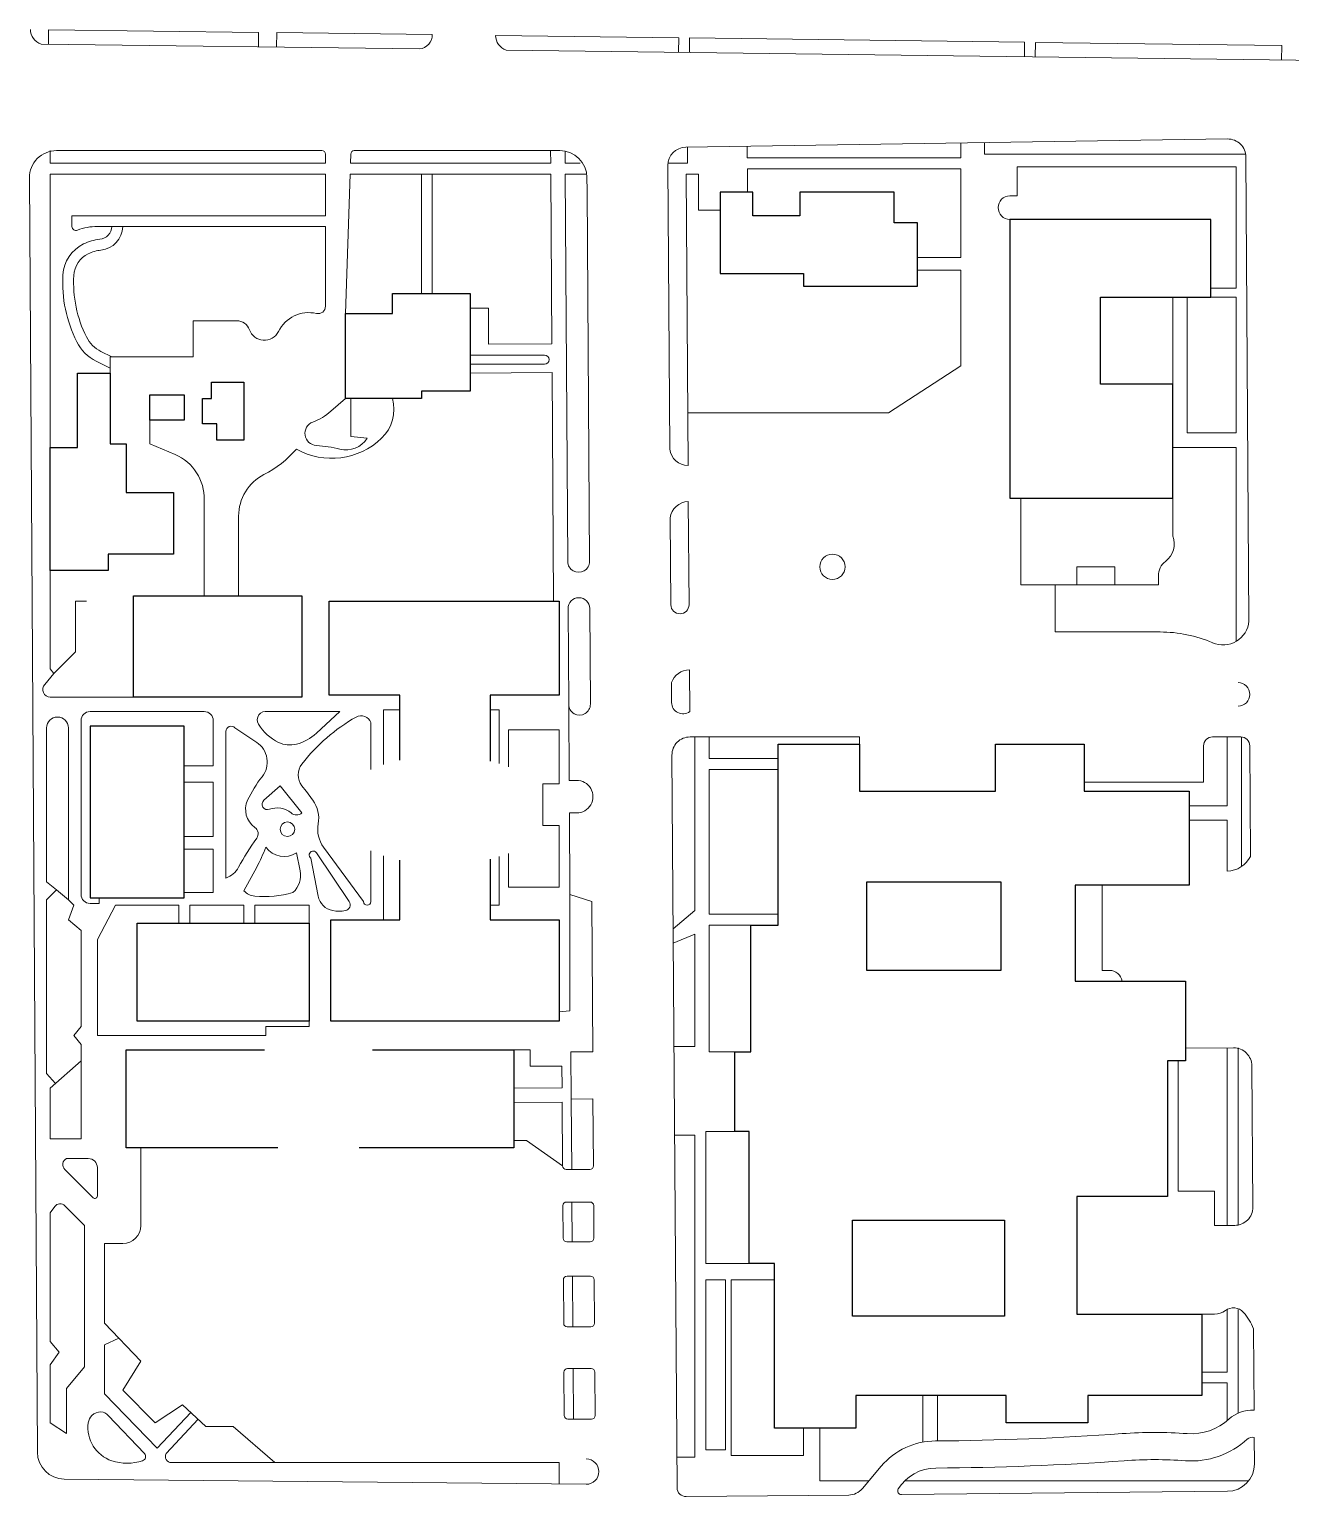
# Model space of a CAD drawing. Header units: feet. Extents: x 2817291 to 2825191, y 230718 to 237492.
# Drawn here: x 2818137 to 2818837, y 236088 to 236903 of the extents above; entities that cross this region are included whole.
import ezdxf

# ---------------------------------------------------------------- set-up
doc = ezdxf.new("R2010")
doc.units = ezdxf.units.FT
doc.layers.add('63', color=7, linetype='Continuous', lineweight=13)

msp = doc.modelspace()

# ---------------------------------------------------------------- linework, layer by layer
at = {"layer": '63'}
for p, q in [((2818147.548, 236894.684), (2818147.651, 236902.723)), ((2818264.227, 236901.224), (2818147.651, 236902.723)), ((2818264.124, 236893.185), (2818264.227, 236901.224)), ((2818274.172, 236893.056), (2818274.275, 236901.095)), ((2818360.615, 236899.985), (2818274.275, 236901.095)), ((2818497.378, 236898.227), (2818395.785, 236899.533)), ((2818497.275, 236890.188), (2818497.378, 236898.227)), ((2818503.304, 236890.11), (2818503.407, 236898.15)), ((2818689.356, 236895.759), (2818503.407, 236898.15)), ((2818689.253, 236887.72), (2818689.356, 236895.759)), ((2818695.282, 236887.642), (2818695.385, 236895.682)), ((2818832.084, 236893.924), (2818695.385, 236895.682)), ((2818353.581, 236892.035), (2818143.529, 236894.735)), ((2818875.06, 236885.331), (2818401.6, 236891.418)), ((2818831.98, 236885.885), (2818832.084, 236893.924)), ((2818501.263, 236837.487), (2818802.022, 236842.027)), ((2818654.079, 236831.564), (2818653.955, 236839.792)), ((2818667.123, 236839.991), (2818667.123, 236833.574)), ((2818148.556, 236828.549), (2818148.556, 236835.584)), ((2818299.308, 236835.584), (2818152.028, 236835.584)), ((2818301.318, 236828.549), (2818301.318, 236833.574)), ((2818315.323, 236833.641), (2818315.154, 236828.549)), ((2818431.397, 236835.584), (2818317.332, 236835.584)), ((2818426.32, 236828.549), (2818426.274, 236835.584)), ((2818434.36, 236828.549), (2818434.316, 236835.299)), ((2818502.321, 236828.549), (2818502.186, 236837.501)), ((2818535.466, 236838.003), (2818535.466, 236831.564)), ((2818535.466, 236831.564), (2818654.079, 236831.564)), ((2818667.123, 236833.574), (2818812.096, 236833.574)), ((2818812.224, 236832.043), (2818813.904, 236574.28)), ((2818148.556, 236828.549), (2818301.318, 236828.549)), ((2818148.556, 236670.761), (2818148.556, 236822.519)), ((2818148.556, 236822.519), (2818301.318, 236822.519)), ((2818301.318, 236822.519), (2818301.318, 236799.403)), ((2818312.373, 236745.133), (2818314.953, 236822.519)), ((2818314.953, 236822.519), (2818426.359, 236822.519)), ((2818315.154, 236828.549), (2818426.32, 236828.549)), ((2818354.584, 236756.188), (2818354.584, 236822.519)), ((2818360.614, 236756.188), (2818360.614, 236822.519)), ((2818426.974, 236728.277), (2818426.359, 236822.519)), ((2818434.36, 236828.549), (2818442.634, 236828.549)), ((2818434.4, 236822.519), (2818446.338, 236822.519)), ((2818435.802, 236607.365), (2818434.4, 236822.519)), ((2818491.357, 236828.549), (2818502.321, 236828.549)), ((2818492.456, 236669.758), (2818491.365, 236827.369)), ((2818508.352, 236822.519), (2818501.449, 236822.471)), ((2818501.449, 236822.471), (2818502.569, 236660.706)), ((2818508.352, 236802.418), (2818508.352, 236822.519)), ((2818535.487, 236825.534), (2818535.487, 236812.469)), ((2818654.079, 236825.534), (2818535.487, 236825.534)), ((2818654.079, 236776.288), (2818654.079, 236825.534)), ((2818685.234, 236826.539), (2818806.842, 236826.539)), ((2818685.234, 236810.459), (2818685.234, 236826.539)), ((2818806.842, 236826.539), (2818806.842, 236759.203)), ((2818136.953, 236820.413), (2818141.427, 236112.734)), ((2818446.519, 236813.477), (2818446.472, 236820.607)), ((2818447.862, 236607.444), (2818446.519, 236813.477)), ((2818681.214, 236810.459), (2818685.234, 236810.459)), ((2818160.616, 236799.403), (2818160.616, 236793.373)), ((2818301.318, 236799.403), (2818160.616, 236799.403)), ((2818520.412, 236802.418), (2818508.352, 236802.418)), ((2818174.686, 236793.373), (2818301.318, 236793.373)), ((2818301.318, 236793.373), (2818301.318, 236749.153)), ((2818629.959, 236776.288), (2818654.079, 236776.288)), ((2818654.079, 236769.253), (2818629.959, 236769.253)), ((2818654.079, 236715.987), (2818654.079, 236769.253)), ((2818806.842, 236759.203), (2818792.771, 236759.203)), ((2818771.666, 236705.937), (2818771.666, 236754.178)), ((2818779.706, 236678.801), (2818779.706, 236754.178)), ((2818792.771, 236754.178), (2818806.842, 236754.178)), ((2818806.842, 236754.178), (2818806.842, 236678.801)), ((2818227.952, 236741.113), (2818227.952, 236721.012)), ((2818252.072, 236741.113), (2818227.952, 236741.113)), ((2818381.719, 236748.148), (2818391.77, 236748.148)), ((2818391.77, 236748.148), (2818391.77, 236728.047)), ((2818391.77, 236728.047), (2818426.974, 236728.277)), ((2818181.721, 236714.773), (2818173.999, 236718.634)), ((2818182.726, 236721.012), (2818176.696, 236724.027)), ((2818181.721, 236721.012), (2818181.721, 236711.967)), ((2818227.952, 236721.012), (2818181.721, 236721.012)), ((2818381.719, 236722.017), (2818422.925, 236722.017)), ((2818422.925, 236716.992), (2818381.719, 236716.992)), ((2818613.878, 236689.857), (2818654.079, 236715.987)), ((2818427.078, 236712.263), (2818381.719, 236711.967)), ((2818427.905, 236585.335), (2818427.078, 236712.263)), ((2818312.373, 236697.897), (2818304.333, 236690.862)), ((2818315.388, 236676.791), (2818315.388, 236697.897)), ((2818203.831, 236685.837), (2818203.831, 236672.771)), ((2818502.368, 236689.857), (2818613.878, 236689.857)), ((2818324.433, 236675.786), (2818315.388, 236676.791)), ((2818806.842, 236678.801), (2818779.706, 236678.801)), ((2818203.831, 236672.771), (2818217.902, 236666.741)), ((2818771.666, 236670.761), (2818806.842, 236670.761)), ((2818806.842, 236670.761), (2818806.842, 236563.033)), ((2818233.982, 236641.616), (2818233.982, 236588.35)), ((2818503.105, 236583.393), (2818502.709, 236640.62)), ((2818687.245, 236594.38), (2818687.245, 236642.621)), ((2818771.666, 236621.516), (2818771.666, 236642.621)), ((2818253.077, 236588.35), (2818253.077, 236632.571)), ((2818492.721, 236631.562), (2818493.055, 236583.323)), ((2818148.556, 236602.42), (2818148.556, 236547.814)), ((2818718.4, 236604.43), (2818739.505, 236604.43)), ((2818718.4, 236594.38), (2818718.4, 236604.43)), ((2818739.505, 236604.43), (2818739.505, 236594.38)), ((2818706.34, 236594.38), (2818687.245, 236594.38)), ((2818706.34, 236594.38), (2818763.626, 236594.38)), ((2818706.34, 236568.25), (2818706.34, 236594.38)), ((2818763.626, 236594.38), (2818763.626, 236599.405)), ((2818233.982, 236588.35), (2818253.077, 236588.35)), ((2818162.626, 236585.335), (2818168.656, 236585.335)), ((2818162.626, 236557.194), (2818162.626, 236585.335)), ((2818436.319, 236528.045), (2818435.973, 236581.216)), ((2818448.032, 236581.295), (2818448.379, 236528.123)), ((2818764.631, 236568.25), (2818706.34, 236568.25)), ((2818150.566, 236545.134), (2818162.626, 236557.194)), ((2818145.541, 236539.104), (2818150.566, 236545.134)), ((2818150.566, 236545.134), (2818148.556, 236547.814)), ((2818503.516, 236524.023), (2818503.356, 236547.144)), ((2818493.354, 236540.11), (2818493.431, 236529.062)), ((2818194.786, 236532.069), (2818148.556, 236532.069)), ((2818233.982, 236524.029), (2818170.666, 236524.029)), ((2818269.158, 236524.029), (2818309.358, 236524.029)), ((2818309.358, 236524.029), (2818296.293, 236511.969)), ((2818333.479, 236525.034), (2818342.524, 236525.034)), ((2818333.479, 236494.686), (2818333.479, 236525.034)), ((2818397.8, 236525.034), (2818392.775, 236525.034)), ((2818397.8, 236495.197), (2818397.8, 236525.034)), ((2818436.319, 236528.045), (2818436.595, 236485.803)), ((2818146.546, 236514.984), (2818146.546, 236429.557)), ((2818158.606, 236419.507), (2818158.606, 236514.984)), ((2818165.641, 236519.004), (2818165.641, 236422.522)), ((2818239.007, 236493.878), (2818239.007, 236519.004)), ((2818246.042, 236431.567), (2818246.042, 236512.974)), ((2818251.067, 236514.984), (2818263.127, 236506.944)), ((2818326.444, 236517.999), (2818326.444, 236491.927)), ((2818402.825, 236513.979), (2818402.825, 236493.44)), ((2818430.965, 236513.979), (2818402.825, 236513.979)), ((2818430.965, 236483.828), (2818430.965, 236513.979)), ((2818597.798, 236509.959), (2818503.683, 236509.959)), ((2818506.342, 236413.477), (2818506.342, 236509.959)), ((2818514.382, 236497.898), (2818514.382, 236509.959)), ((2818597.798, 236505.939), (2818597.798, 236509.959)), ((2818788.751, 236504.934), (2818788.751, 236484.833)), ((2818809.331, 236509.959), (2818793.776, 236509.959)), ((2818801.816, 236509.959), (2818801.816, 236471.768)), ((2818809.857, 236509.959), (2818809.857, 236438.03)), ((2818814.756, 236443.627), (2818814.356, 236504.966)), ((2818493.633, 236499.839), (2818496.45, 236093.026)), ((2818552.572, 236497.898), (2818514.382, 236497.898)), ((2818222.927, 236493.878), (2818239.007, 236493.878)), ((2818552.572, 236491.868), (2818514.382, 236491.868)), ((2818514.382, 236411.467), (2818514.382, 236491.868)), ((2818222.927, 236484.833), (2818239.007, 236484.833)), ((2818239.007, 236484.833), (2818239.007, 236454.683)), ((2818276.193, 236482.823), (2818267.147, 236474.783)), ((2818288.253, 236467.748), (2818276.193, 236482.823)), ((2818421.92, 236483.828), (2818430.965, 236483.828)), ((2818421.92, 236460.713), (2818421.92, 236483.828)), ((2818436.595, 236485.803), (2818440.615, 236485.829)), ((2818788.751, 236484.833), (2818722.42, 236484.833)), ((2818780.711, 236471.768), (2818801.816, 236471.768)), ((2818440.732, 236467.746), (2818436.713, 236467.72)), ((2818436.713, 236467.72), (2818437.007, 236422.522)), ((2818780.711, 236463.728), (2818801.816, 236463.728)), ((2818801.816, 236463.728), (2818801.816, 236435.385)), ((2818430.965, 236460.713), (2818421.92, 236460.713)), ((2818430.965, 236426.542), (2818430.965, 236460.713)), ((2818239.007, 236454.683), (2818222.927, 236454.683)), ((2818222.927, 236447.648), (2818239.007, 236447.648)), ((2818239.007, 236447.648), (2818239.007, 236423.527)), ((2818322.423, 236418.502), (2818300.313, 236448.653)), ((2818285.238, 236445.638), (2818287.248, 236435.587)), ((2818293.278, 236442.622), (2818297.298, 236421.517)), ((2818314.383, 236418.502), (2818296.293, 236445.638)), ((2818326.444, 236446.766), (2818326.444, 236418.502)), ((2818333.479, 236408.452), (2818333.479, 236444.007)), ((2818397.8, 236416.492), (2818397.8, 236443.496)), ((2818402.825, 236445.253), (2818402.825, 236426.542)), ((2818256.092, 236424.532), (2818263.127, 236437.597)), ((2818146.546, 236429.557), (2818151.983, 236425.027)), ((2818151.983, 236425.027), (2818146.546, 236419.507)), ((2818151.983, 236425.027), (2818158.606, 236419.507)), ((2818239.007, 236423.527), (2818222.927, 236423.527)), ((2818402.825, 236426.542), (2818430.965, 236426.542)), ((2818732.47, 236427.547), (2818732.47, 236380.312)), ((2818146.546, 236419.507), (2818146.546, 236323.026)), ((2818161.621, 236416.492), (2818158.606, 236419.507)), ((2818158.606, 236408.452), (2818161.621, 236416.492)), ((2818170.666, 236417.497), (2818175.691, 236417.497)), ((2818174.686, 236397.397), (2818184.736, 236416.492)), ((2818175.691, 236417.497), (2818175.691, 236420.512)), ((2818184.736, 236416.492), (2818219.912, 236416.492)), ((2818219.912, 236416.492), (2818219.912, 236406.442)), ((2818225.942, 236416.492), (2818256.092, 236416.492)), ((2818225.942, 236406.442), (2818225.942, 236416.492)), ((2818256.092, 236416.492), (2818256.092, 236406.442)), ((2818262.122, 236416.492), (2818292.273, 236416.492)), ((2818262.122, 236406.442), (2818262.122, 236416.492)), ((2818292.273, 236416.492), (2818292.273, 236406.442)), ((2818392.775, 236416.492), (2818397.8, 236416.492)), ((2818437.007, 236357.863), (2818437.007, 236422.522)), ((2818437.007, 236422.522), (2818449.094, 236418.489)), ((2818449.094, 236418.489), (2818449.637, 236335.09)), ((2818165.641, 236402.422), (2818158.606, 236408.452)), ((2818494.301, 236403.434), (2818506.342, 236413.477)), ((2818552.572, 236411.467), (2818514.382, 236411.467)), ((2818165.641, 236349.156), (2818165.641, 236402.422)), ((2818494.356, 236395.387), (2818506.342, 236400.412)), ((2818506.342, 236338.097), (2818506.342, 236400.412)), ((2818537.497, 236405.437), (2818514.382, 236405.437)), ((2818514.382, 236335.086), (2818514.382, 236405.437)), ((2818174.686, 236344.131), (2818174.686, 236397.397)), ((2818732.47, 236380.312), (2818736.49, 236380.312)), ((2818430.965, 236357.196), (2818437.007, 236357.863)), ((2818292.273, 236352.171), (2818292.273, 236349.156)), ((2818161.621, 236344.131), (2818165.641, 236349.156)), ((2818165.641, 236339.106), (2818161.621, 236344.131)), ((2818268.153, 236344.131), (2818174.686, 236344.131)), ((2818268.153, 236349.156), (2818268.153, 236344.131)), ((2818292.273, 236349.156), (2818268.153, 236349.156)), ((2818165.641, 236330.061), (2818165.641, 236339.106)), ((2818405.84, 236336.091), (2818414.885, 236336.091)), ((2818414.885, 236336.091), (2818414.885, 236327.046)), ((2818449.637, 236335.09), (2818437.578, 236335.011)), ((2818437.578, 236335.011), (2818437.748, 236308.869)), ((2818494.753, 236338.097), (2818506.342, 236338.097)), ((2818528.452, 236335.086), (2818514.382, 236335.086)), ((2818805.399, 236337.27), (2818778.701, 236337.096)), ((2818801.816, 236337.246), (2818801.816, 236238.65)), ((2818807.846, 236337.286), (2818807.846, 236238.853)), ((2818148.556, 236314.985), (2818165.641, 236330.061)), ((2818165.641, 236330.061), (2818165.641, 236286.845)), ((2818414.885, 236327.046), (2818432.604, 236327.161)), ((2818432.682, 236315.16), (2818432.604, 236327.161)), ((2818774.681, 236330.061), (2818774.681, 236257.699)), ((2818816.026, 236248.793), (2818815.514, 236327.285)), ((2818146.546, 236323.026), (2818151.414, 236317.508)), ((2818148.556, 236286.845), (2818148.556, 236314.985)), ((2818405.84, 236314.985), (2818432.682, 236315.16)), ((2818437.748, 236308.869), (2818449.808, 236308.947)), ((2818438.003, 236269.76), (2818437.748, 236308.869)), ((2818449.808, 236308.947), (2818450.05, 236271.783)), ((2818405.892, 236306.945), (2818432.734, 236307.12)), ((2818432.734, 236307.12), (2818432.965, 236271.757)), ((2818165.641, 236286.845), (2818148.556, 236286.845)), ((2818412.875, 236285.84), (2818405.84, 236285.84)), ((2818432.965, 236271.757), (2818412.875, 236285.84)), ((2818506.342, 236288.855), (2818495.095, 236288.777)), ((2818506.342, 236109.962), (2818506.342, 236288.855)), ((2818512.372, 236290.865), (2818512.372, 236217.499)), ((2818528.452, 236290.865), (2818512.372, 236290.865)), ((2818198.806, 236238.604), (2818198.806, 236281.82)), ((2818156.596, 236269.76), (2818172.323, 236254.032)), ((2818169.661, 236275.79), (2818157.601, 236275.79)), ((2818174.686, 236255.01), (2818174.686, 236270.765)), ((2818448.04, 236269.76), (2818434.975, 236269.76)), ((2818448.184, 236251.67), (2818435.119, 236251.67)), ((2818438.265, 236229.561), (2818438.121, 236251.67)), ((2818774.681, 236257.699), (2818794.781, 236257.699)), ((2818794.781, 236257.699), (2818794.781, 236238.604)), ((2818151.073, 236249.164), (2818148.556, 236245.639)), ((2818148.556, 236245.639), (2818148.556, 236174.283)), ((2818167.651, 236238.604), (2818156.631, 236249.624)), ((2818433.109, 236249.647), (2818433.227, 236231.558)), ((2818450.312, 236231.584), (2818450.194, 236249.673)), ((2818167.651, 236160.213), (2818167.651, 236238.604)), ((2818794.781, 236238.604), (2818806.042, 236238.677)), ((2818178.706, 236228.554), (2818188.756, 236228.554)), ((2818178.706, 236184.333), (2818178.706, 236228.554)), ((2818435.237, 236229.561), (2818448.302, 236229.561)), ((2818512.372, 236217.499), (2818536.492, 236217.499)), ((2818433.378, 236208.444), (2818433.535, 236184.324)), ((2818448.453, 236210.467), (2818435.388, 236210.467)), ((2818438.573, 236182.327), (2818438.39, 236210.467)), ((2818450.62, 236184.35), (2818450.463, 236208.47)), ((2818512.372, 236208.454), (2818512.372, 236113.982)), ((2818523.427, 236208.454), (2818512.372, 236208.454)), ((2818523.427, 236113.982), (2818523.427, 236208.454)), ((2818526.442, 236208.454), (2818526.442, 236110.967)), ((2818550.562, 236208.454), (2818526.442, 236208.454)), ((2818794.781, 236189.358), (2818787.746, 236189.358)), ((2818801.816, 236192.004), (2818801.816, 236157.198)), ((2818807.846, 236192.004), (2818807.846, 236134.396)), ((2818198.806, 236163.228), (2818178.706, 236184.333)), ((2818435.545, 236182.327), (2818448.61, 236182.327)), ((2818816.761, 236136.105), (2818816.466, 236181.315)), ((2818148.556, 236174.283), (2818153.581, 236168.253)), ((2818178.706, 236172.273), (2818186.569, 236176.077)), ((2818178.706, 236145.138), (2818178.706, 236172.273)), ((2818153.581, 236168.253), (2818148.556, 236161.218)), ((2818188.756, 236147.148), (2818198.806, 236163.228)), ((2818148.556, 236161.218), (2818148.556, 236129.057)), ((2818157.601, 236148.153), (2818167.651, 236160.213)), ((2818433.712, 236157.185), (2818433.869, 236133.064)), ((2818448.787, 236159.208), (2818435.722, 236159.208)), ((2818438.907, 236131.067), (2818438.724, 236159.208)), ((2818450.954, 236133.09), (2818450.797, 236157.211)), ((2818787.746, 236157.198), (2818801.816, 236157.198)), ((2818157.601, 236123.027), (2818157.601, 236148.153)), ((2818206.846, 236129.057), (2818188.756, 236147.148)), ((2818787.746, 236151.168), (2818801.816, 236151.168)), ((2818801.816, 236151.168), (2818801.816, 236130.185)), ((2818207.852, 236114.987), (2818178.706, 236145.138)), ((2818221.922, 236139.107), (2818206.846, 236129.057)), ((2818234.987, 236127.047), (2818221.922, 236139.107)), ((2818632.974, 236118.346), (2818632.974, 236144.133)), ((2818641.014, 236119.012), (2818641.014, 236144.133)), ((2818180.716, 236133.077), (2818200.816, 236111.972)), ((2818226.597, 236134.792), (2818207.852, 236114.987)), ((2818212.877, 236111.972), (2818230.562, 236131.132)), ((2818435.879, 236131.067), (2818448.944, 236131.067)), ((2818148.556, 236129.057), (2818157.601, 236123.027)), ((2818250.062, 236127.047), (2818234.987, 236127.047)), ((2818273.178, 236106.947), (2818250.062, 236127.047)), ((2818566.643, 236110.967), (2818566.643, 236126.042)), ((2818575.688, 236126.042), (2818575.688, 236096.897)), ((2818512.372, 236113.982), (2818523.427, 236113.982)), ((2818816.956, 236106.179), (2818816.86, 236120.921)), ((2818273.178, 236106.947), (2818215.892, 236106.947)), ((2818430.957, 236106.947), (2818273.178, 236106.947)), ((2818430.957, 236095.036), (2818430.957, 236106.947)), ((2818496.333, 236109.962), (2818506.342, 236109.962)), ((2818526.442, 236110.967), (2818566.643, 236110.967)), ((2818599.322, 236092.485), (2818609.858, 236104.937)), ((2818156.352, 236097.755), (2818446.041, 236094.887)), ((2818575.688, 236096.897), (2818603.055, 236096.897)), ((2818622.946, 236096.897), (2818813.836, 236096.897)), ((2818501.525, 236088.036), (2818591.75, 236088.927)), ((2818620.974, 236089.216), (2818802.03, 236091.006))]:
    msp.add_line(p, q, dxfattribs=at)
at = {"layer": '63', "lineweight": 25}
for p, q in [((2818520.412, 236812.469), (2818520.412, 236767.243)), ((2818538.502, 236812.469), (2818520.412, 236812.469)), ((2818538.502, 236799.403), (2818538.502, 236812.469)), ((2818564.632, 236812.469), (2818564.632, 236799.403)), ((2818616.893, 236812.469), (2818564.632, 236812.469)), ((2818616.893, 236795.383), (2818616.893, 236812.469)), ((2818564.632, 236799.403), (2818538.502, 236799.403)), ((2818629.959, 236795.383), (2818616.893, 236795.383)), ((2818629.959, 236760.208), (2818629.959, 236795.383)), ((2818792.771, 236797.393), (2818681.214, 236797.393)), ((2818681.214, 236797.393), (2818681.214, 236642.621)), ((2818792.771, 236754.178), (2818792.771, 236797.393)), ((2818520.412, 236767.243), (2818566.643, 236767.243)), ((2818566.643, 236767.243), (2818566.643, 236760.208)), ((2818566.643, 236760.208), (2818629.959, 236760.208)), ((2818338.504, 236756.188), (2818381.719, 236756.188)), ((2818338.504, 236745.133), (2818338.504, 236756.188)), ((2818381.719, 236756.188), (2818381.719, 236701.917)), ((2818731.465, 236754.178), (2818792.771, 236754.178)), ((2818731.465, 236705.937), (2818731.465, 236754.178)), ((2818312.373, 236745.133), (2818338.504, 236745.133)), ((2818312.373, 236697.897), (2818312.373, 236745.133)), ((2818163.631, 236711.967), (2818181.721, 236711.967)), ((2818163.631, 236670.761), (2818163.631, 236711.967)), ((2818181.721, 236711.967), (2818181.721, 236672.771)), ((2818203.831, 236699.907), (2818222.927, 236699.907)), ((2818203.831, 236685.837), (2818203.831, 236699.907)), ((2818222.927, 236699.907), (2818222.927, 236685.837)), ((2818238.002, 236706.942), (2818256.092, 236706.942)), ((2818238.002, 236697.897), (2818238.002, 236706.942)), ((2818256.092, 236706.942), (2818256.092, 236674.781)), ((2818354.584, 236701.917), (2818354.584, 236697.897)), ((2818381.719, 236701.917), (2818354.584, 236701.917)), ((2818771.666, 236705.937), (2818731.465, 236705.937)), ((2818771.666, 236642.621), (2818771.666, 236705.937)), ((2818232.977, 236697.897), (2818238.002, 236697.897)), ((2818232.977, 236683.826), (2818232.977, 236697.897)), ((2818354.584, 236697.897), (2818312.373, 236697.897)), ((2818222.927, 236685.837), (2818203.831, 236685.837)), ((2818241.017, 236683.826), (2818232.977, 236683.826)), ((2818241.017, 236674.781), (2818241.017, 236683.826)), ((2818148.556, 236670.761), (2818163.631, 236670.761)), ((2818148.556, 236602.42), (2818148.556, 236670.761)), ((2818181.721, 236672.771), (2818190.766, 236672.771)), ((2818190.766, 236672.771), (2818190.766, 236645.636)), ((2818256.092, 236674.781), (2818241.017, 236674.781)), ((2818190.766, 236645.636), (2818216.897, 236645.636)), ((2818216.897, 236645.636), (2818216.897, 236611.465)), ((2818681.214, 236642.621), (2818771.666, 236642.621)), ((2818180.716, 236611.465), (2818180.716, 236602.42)), ((2818216.897, 236611.465), (2818180.716, 236611.465)), ((2818180.716, 236602.42), (2818148.556, 236602.42)), ((2818194.786, 236588.35), (2818288.253, 236588.35)), ((2818194.786, 236532.069), (2818194.786, 236588.35)), ((2818288.253, 236588.35), (2818288.253, 236532.069)), ((2818303.328, 236585.335), (2818430.965, 236585.335)), ((2818303.328, 236533.074), (2818303.328, 236585.335)), ((2818430.965, 236585.335), (2818430.965, 236533.074)), ((2818288.253, 236532.069), (2818194.786, 236532.069)), ((2818342.524, 236533.074), (2818303.328, 236533.074)), ((2818342.524, 236497.097), (2818342.524, 236533.074)), ((2818392.775, 236533.074), (2818392.775, 236496.566)), ((2818430.965, 236533.074), (2818392.775, 236533.074)), ((2818170.666, 236515.989), (2818170.666, 236420.512)), ((2818222.927, 236515.989), (2818170.666, 236515.989)), ((2818222.927, 236420.512), (2818222.927, 236515.989)), ((2818552.572, 236505.939), (2818597.798, 236505.939)), ((2818552.572, 236405.437), (2818552.572, 236505.939)), ((2818597.798, 236505.939), (2818597.798, 236479.808)), ((2818673.174, 236505.939), (2818722.42, 236505.939)), ((2818673.174, 236479.808), (2818673.174, 236505.939)), ((2818722.42, 236505.939), (2818722.42, 236479.808)), ((2818597.798, 236479.808), (2818673.174, 236479.808)), ((2818722.42, 236479.808), (2818780.711, 236479.808)), ((2818780.711, 236479.808), (2818780.711, 236427.547)), ((2818342.524, 236408.452), (2818342.524, 236441.597)), ((2818392.775, 236442.127), (2818392.775, 236408.452)), ((2818601.818, 236429.557), (2818676.189, 236429.557)), ((2818601.818, 236380.312), (2818601.818, 236429.557)), ((2818676.189, 236429.557), (2818676.189, 236380.312)), ((2818717.395, 236427.547), (2818717.395, 236374.281)), ((2818780.711, 236427.547), (2818717.395, 236427.547)), ((2818170.666, 236420.512), (2818222.927, 236420.512)), ((2818196.796, 236406.442), (2818292.273, 236406.442)), ((2818196.796, 236352.171), (2818196.796, 236406.442)), ((2818292.273, 236406.442), (2818292.273, 236352.171)), ((2818304.333, 236408.452), (2818342.524, 236408.452)), ((2818304.333, 236352.171), (2818304.333, 236408.452)), ((2818392.775, 236408.452), (2818430.965, 236408.452)), ((2818430.965, 236408.452), (2818430.965, 236352.171)), ((2818537.497, 236405.437), (2818552.572, 236405.437)), ((2818537.497, 236335.086), (2818537.497, 236405.437)), ((2818676.189, 236380.312), (2818601.818, 236380.312)), ((2818717.395, 236374.281), (2818778.701, 236374.281)), ((2818778.701, 236374.281), (2818778.701, 236330.061)), ((2818292.273, 236352.171), (2818196.796, 236352.171)), ((2818430.965, 236352.171), (2818304.333, 236352.171)), ((2818190.766, 236281.82), (2818190.766, 236336.091)), ((2818190.766, 236336.091), (2818267.385, 236336.091)), ((2818327.47, 236336.091), (2818405.84, 236336.091)), ((2818405.84, 236336.091), (2818405.84, 236281.82)), ((2818528.452, 236335.086), (2818537.497, 236335.086)), ((2818528.452, 236290.865), (2818528.452, 236335.086)), ((2818768.651, 236330.061), (2818768.651, 236254.684)), ((2818778.701, 236330.061), (2818768.651, 236330.061)), ((2818536.492, 236290.865), (2818528.452, 236290.865)), ((2818536.492, 236217.499), (2818536.492, 236290.865)), ((2818274.906, 236281.82), (2818190.766, 236281.82)), ((2818405.84, 236281.82), (2818319.95, 236281.82)), ((2818718.4, 236254.684), (2818718.4, 236189.358)), ((2818768.651, 236254.684), (2818718.4, 236254.684)), ((2818593.778, 236241.619), (2818678.199, 236241.619)), ((2818593.778, 236188.353), (2818593.778, 236241.619)), ((2818678.199, 236241.619), (2818678.199, 236188.353)), ((2818550.562, 236217.499), (2818536.492, 236217.499)), ((2818550.562, 236126.042), (2818550.562, 236217.499)), ((2818678.199, 236188.353), (2818593.778, 236188.353)), ((2818718.4, 236189.358), (2818787.746, 236189.358)), ((2818787.746, 236189.358), (2818787.746, 236144.133)), ((2818595.788, 236144.133), (2818595.788, 236126.042)), ((2818679.204, 236144.133), (2818595.788, 236144.133)), ((2818679.204, 236129.057), (2818679.204, 236144.133)), ((2818724.43, 236144.133), (2818724.43, 236129.057)), ((2818787.746, 236144.133), (2818724.43, 236144.133)), ((2818595.788, 236126.042), (2818550.562, 236126.042)), ((2818724.43, 236129.057), (2818679.204, 236129.057))]:
    msp.add_line(p, q, dxfattribs=at)
at = {"layer": '63'}
for centre, radius in [((2818582.723, 236604.43), 7.035), ((2818280.213, 236458.703), 4.02)]:
    msp.add_circle(centre, radius, dxfattribs=at)
for centre, radius, start, end in [((2818146.071, 236902.92), 8.571, 180, 252.74353), ((2818352.605, 236899.985), 8.01, 276.99947, 0), ((2818404.356, 236899.533), 8.571, 180, 251.24272), ((2818802.174, 236831.978), 10.05, 0.3735, 90.86478), ((2818152.028, 236820.509), 15.075, 90, 180.36217), ((2818299.308, 236833.574), 2.01, 0, 90), ((2818317.332, 236833.574), 2.01, 90, 178.09085), ((2818431.397, 236820.509), 15.075, 0.3735, 90), ((2818501.415, 236827.438), 10.05, 90.86478, 180.39678), ((2818681.214, 236803.926), 6.533, 90, 270), ((2818162.793, 236793.373), 2.178, 180, 292.61987), ((2818173.762, 236767.048), 26.341, 87.98983, 112.61986), ((2818175.295, 236793.7), 7.435, 275.97315, 358.60808), ((2818175.295, 236793.7), 13.465, 275.97315, 358.60808), ((2818175.922, 236765.414), 20.355, 115.91765, 176.70222), ((2818178.894, 236759.297), 27.155, 95.97314, 115.91765), ((2818175.922, 236765.414), 14.325, 115.91765, 176.70222), ((2818178.894, 236759.297), 21.125, 95.97314, 115.91765), ((2818229.208, 236762.343), 73.73, 176.70222, 206.56505), ((2818229.208, 236762.343), 67.7, 176.70222, 206.56505), ((2818297.197, 236749.153), 4.121, 257.31962, 0), ((2818252.031, 236733.618), 7.495, 19.24026, 89.68439), ((2818292.139, 236726.67), 18.924, 77.31962, 153.60708), ((2818267.359, 236738.967), 8.74, 199.24026, 333.60708), ((2818184.736, 236740.107), 24.008, 206.56505, 243.43495), ((2818184.736, 236740.107), 17.978, 206.56505, 243.43495), ((2818422.925, 236719.505), 2.513, 270, 90), ((2818317.195, 236691.831), 22.155, 313.59961, 15.89016), ((2818296.676, 236678.512), 6.757, 110.74159, 266.75074), ((2818282.588, 236715.713), 33.022, 290.74159, 311.18593), ((2818304.755, 236704.894), 40.194, 240.95041, 313.59961), ((2818312.753, 236683.129), 13.797, 255.75694, 327.84588), ((2818238.354, 236711.371), 62.689, 297.34262, 318.40736), ((2818292.382, 236602.879), 68.998, 75.75694, 86.75074), ((2818502.569, 236670.881), 10.175, 186.34004, 270), ((2818207.444, 236642.34), 26.548, 358.43708, 66.80141), ((2818279.1, 236632.571), 26.023, 117.34261, 180), ((2818502.709, 236630.585), 10.035, 90, 174.4149), ((2818760.382, 236617.13), 12.106, 306.8699, 21.23931), ((2818441.832, 236607.405), 6.03, 180.3735, 0.3735), ((2818773.676, 236599.405), 10.05, 126.8699, 180), ((2818442.002, 236581.256), 6.03, 0.3735, 180.3735), ((2818498.08, 236583.358), 5.025, 180.39678, 0.39678), ((2818799.508, 236575.479), 14.446, 246.62126, 355.23787), ((2818764.631, 236494.8), 73.45, 66.62126, 90), ((2818503.356, 236536.517), 10.627, 90, 160.24198), ((2818148.556, 236536.233), 4.164, 136.39718, 270), ((2818807.846, 236533.577), 6.533, 270, 90), ((2818499.754, 236529.106), 6.323, 180.39678, 306.5085), ((2818152.576, 236514.984), 6.03, 0, 180), ((2818170.666, 236519.004), 5.025, 90, 180), ((2818233.982, 236519.004), 5.025, 0, 90), ((2818268.144, 236519.441), 4.699, 77.53931, 211.38534), ((2818366.979, 236434.505), 99.213, 119.31472, 142.51404), ((2818321.153, 236516.118), 5.615, 19.57319, 119.31472), ((2818442.349, 236528.084), 6.03, 180.3735, 0.3735), ((2818248.957, 236512.974), 2.914, 43.60282, 180), ((2818286.799, 236530.821), 26.551, 211.38534, 244.06729), ((2818255.836, 236496.007), 13.145, 321.63533, 56.30993), ((2818281.577, 236520.083), 14.61, 244.06729, 284.51153), ((2818278.761, 236530.962), 25.848, 284.51153, 312.70939), ((2818503.683, 236499.908), 10.05, 90, 180.39678), ((2818793.776, 236504.934), 5.025, 90, 180), ((2818809.331, 236504.934), 5.025, 0.3735, 90), ((2818317.257, 236447.387), 65.191, 141.63532, 155.14968), ((2818296.115, 236488.853), 9.909, 142.51404, 217.48596), ((2817917.402, 236198.403), 467.36, 36.25384, 37.48596), ((2818440.732, 236476.788), 9.042, 270, 90.747), ((2818269.165, 236469.659), 12.192, 155.14968, 234.71316), ((2818269.128, 236472.555), 2.982, 131.63354, 290.29398), ((2818280.592, 236464.743), 16.978, 349.7354, 36.25384), ((2818274.435, 236458.205), 12.317, 50.78138, 110.29397), ((2818285.238, 236471.442), 4.769, 230.78138, 309.21862), ((2818259.636, 236456.195), 4.304, 324.21149, 54.71316), ((2818314.004, 236458.693), 16.978, 169.7354, 216.25384), ((2818379.694, 236369.643), 143.699, 144.21149, 151.77775), ((2818183.647, 236480.394), 90.27, 331.69925, 339.41285), ((2818278.307, 236456.277), 12.698, 216.90117, 303.08287), ((2818294.484, 236444.432), 2.174, 33.69007, 236.30994), ((2818801.314, 236450.452), 15.075, 271.91018, 333.08011), ((2818241.777, 236443.662), 12.825, 289.42484, 331.77775), ((2818274.685, 236433.075), 12.812, 311.82017, 11.30993), ((2818262.895, 236430.601), 9.117, 221.73441, 265.13549), ((2818267.147, 236480.562), 59.258, 265.13549, 285.74518), ((2818170.666, 236422.522), 5.025, 180, 270), ((2818307.23, 236423.409), 10.111, 190.7843, 259.21571), ((2818311.772, 236416.632), 3.212, 280.7843, 35.61288), ((2818324.433, 236418.502), 2.01, 180, 0), ((2818308.856, 236431.944), 18.799, 259.21571, 280.7843), ((2818736.49, 236373.193), 7.119, 8.79741, 90), ((2818805.464, 236327.22), 10.05, 0.3735, 90.3735), ((2818159.252, 236272.416), 3.756, 116.07536, 225), ((2818169.661, 236270.765), 5.025, 0, 90), ((2818434.975, 236271.77), 2.01, 180.3735, 270), ((2818448.04, 236271.77), 2.01, 270, 0.3735), ((2818173.302, 236255.01), 1.384, 225, 0), ((2818435.119, 236249.66), 2.01, 90, 180.3735), ((2818448.184, 236249.66), 2.01, 0.3735, 90), ((2818154.047, 236247.04), 3.655, 45, 144.46232), ((2818805.976, 236248.727), 10.05, 270.3735, 0.3735), ((2818188.756, 236238.604), 10.05, 270, 0), ((2818435.237, 236231.571), 2.01, 180.3735, 270), ((2818448.302, 236231.571), 2.01, 270, 0.3735), ((2818435.388, 236208.457), 2.01, 90, 180.3735), ((2818448.453, 236208.457), 2.01, 0.3735, 90), ((2818794.781, 236199.408), 10.05, 270, 306.8699), ((2818805.29, 236185.397), 7.464, 41.70892, 126.8699), ((2818787.836, 236169.841), 30.844, 21.83903, 41.70892), ((2818435.545, 236184.337), 2.01, 180.3735, 270), ((2818448.61, 236184.337), 2.01, 270, 0.3735), ((2818435.722, 236157.198), 2.01, 90, 180.3735), ((2818448.787, 236157.198), 2.01, 0.3735, 90), ((2818176.705, 236128.048), 7.116, 135.02624, 171.84366), ((2818176.526, 236128.227), 6.862, 88.57658, 135.02624), ((2818176.565, 236129.8), 5.29, 38.29332, 88.57658), ((2818435.879, 236133.077), 2.01, 180.3735, 270), ((2818448.944, 236133.077), 2.01, 270, 0.3735), ((2818781.955, 236153.811), 30.866, 265.82223, 312.53579), ((2818815.822, 236116.898), 19.23, 87.20198, 132.53579), ((2818188.807, 236126.313), 19.342, 171.84366, 251.67531), ((2818632.846, 237638.246), 1519.256, 270.27015, 274.17778), ((2818761.616, 235875.369), 248.318, 85.82223, 94.17778), ((2818640.196, 236079.266), 39.741, 90.27014, 139.76364), ((2818781.955, 236153.811), 45.941, 265.82223, 312.53579), ((2818815.822, 236116.898), 4.155, 75.53635, 132.53579), ((2818156.502, 236112.829), 15.075, 180.36217, 269.43274), ((2818191.269, 236133.745), 27.171, 251.67531, 288.3247), ((2818199.04, 236110.28), 2.453, 288.3247, 43.60282), ((2818215.892, 236110.364), 3.417, 151.92751, 270), ((2818446.04, 236101.922), 7.035, 270, 90), ((2818632.846, 237638.246), 1534.331, 270.27015, 274.17778), ((2818761.616, 235875.369), 233.243, 85.82223, 94.17778), ((2818801.881, 236106.081), 15.075, 270.56633, 0.3735), ((2818640.196, 236079.266), 24.666, 90.27014, 148.13663), ((2818501.475, 236093.06), 5.025, 180.39678, 270.56633), ((2818591.65, 236098.977), 10.05, 270.56633, 319.76364), ((2818620.954, 236091.226), 2.01, 148.13663, 270.56633)]:
    msp.add_arc(centre, radius, start, end, dxfattribs=at)

doc.saveas('drawing.dxf')
